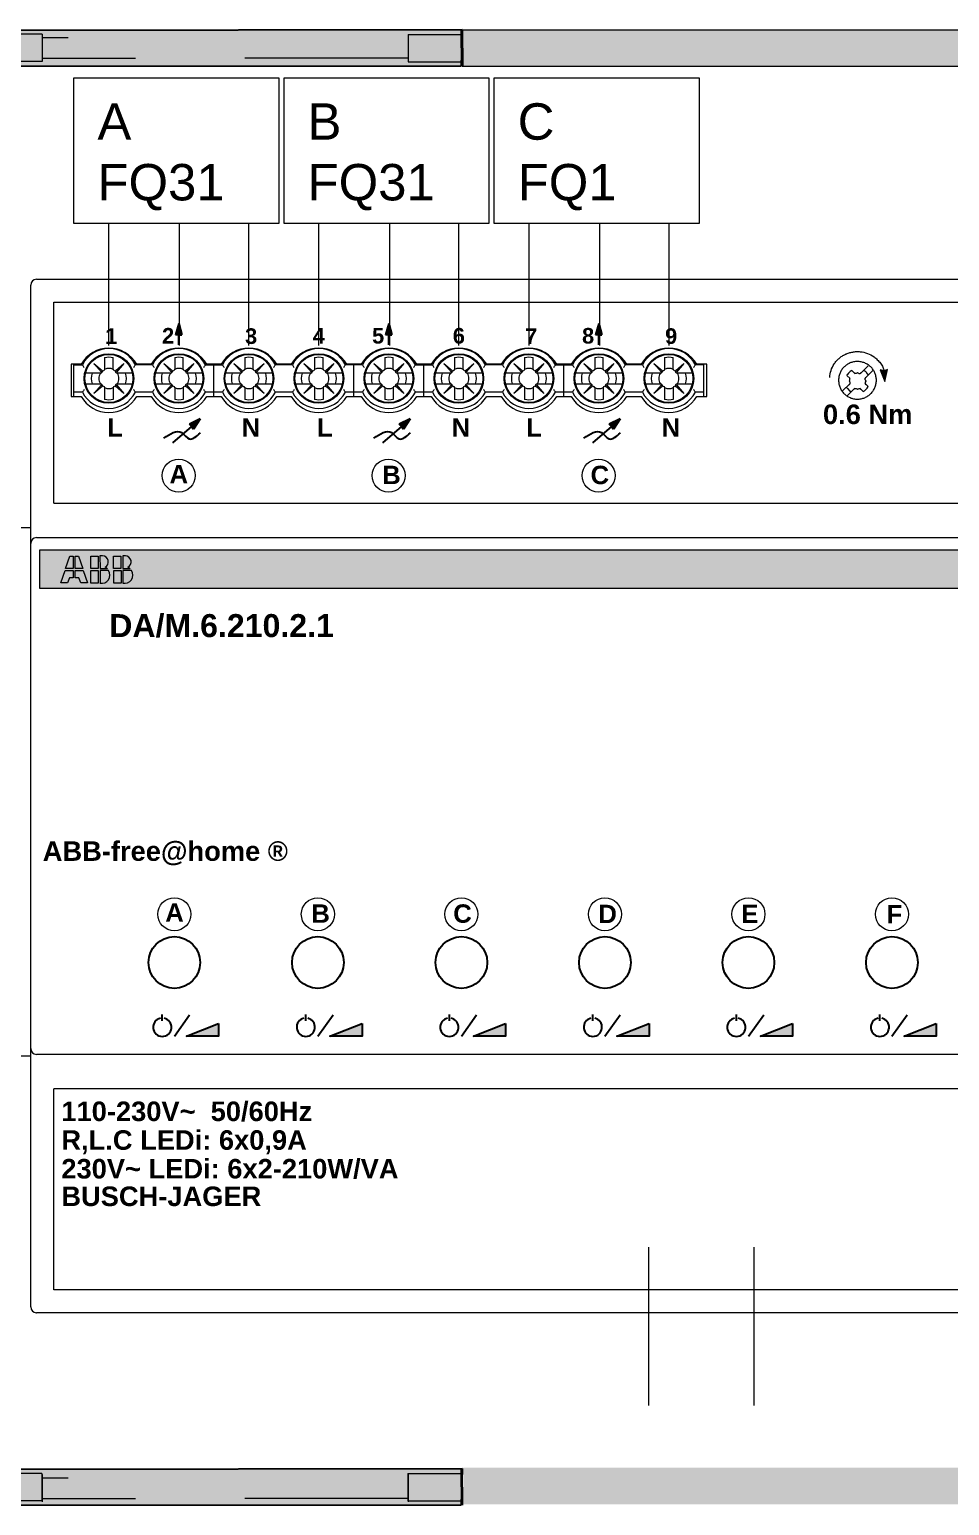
# Model space of a CAD drawing. Header units: millimetres. Extents: x -242231 to 419123, y -2399 to 525285.
# Drawn here: x -34561 to -33542, y 45874 to 47508 of the extents above; entities that cross this region are included whole.
import ezdxf

# ---------------------------------------------------------------- set-up
doc = ezdxf.new("R2010")
doc.units = ezdxf.units.MM
for name, color, linetype, lineweight in [('R-635 Töfluteikning', 7, 'Continuous', 15), ('R-635 Töfluteikning dinskinna', 32, 'Continuous', 15), ('R-lagnir', 7, 'Continuous', 25)]:
    doc.layers.add(name, color=color, linetype=linetype, lineweight=lineweight)
doc.styles.get("Standard").update_dxf_attribs({"font": 'arial.ttf'})

# ---------------------------------------------------------------- blocks, each defined once
blk = doc.blocks.new('ABB f@h DA_M.6.210.2.1 Töfludimmer')
h = blk.add_hatch(color=256)
h.dxf.hatch_style = 1
h.paths.add_polyline_path([(12.89, 58.16), (12.61, 57.15), (12.89, 57.15), (13.16, 57.15)])
h = blk.add_hatch(color=256)
h.dxf.hatch_style = 1
h.paths.add_polyline_path([(31.17, 58.16), (30.9, 57.15), (31.17, 57.15), (31.45, 57.15)])
h = blk.add_hatch(color=256)
h.dxf.hatch_style = 1
h.paths.add_polyline_path([(49.46, 58.16), (49.19, 57.15), (49.46, 57.15), (49.73, 57.15)])
at = {"lineweight": 0}
h = blk.add_hatch(color=256, dxfattribs=at)
h.dxf.hatch_style = 1
h.paths.add_polyline_path([(74.37, 53.09), (74.6, 54.15), (74.31, 54.02), (73.98, 54.11)])
h = blk.add_hatch(color=256)
h.dxf.hatch_style = 1
h.paths.add_polyline_path([(14.75, 49.85), (13.81, 49.38), (13.99, 49.17), (14.16, 48.96)])
h = blk.add_hatch(color=256)
h.dxf.hatch_style = 1
h.paths.add_polyline_path([(33.03, 49.85), (32.09, 49.38), (32.28, 49.17), (32.45, 48.96)])
h = blk.add_hatch(color=256)
h.dxf.hatch_style = 1
h.paths.add_polyline_path([(51.32, 49.85), (50.38, 49.38), (50.56, 49.17), (50.74, 48.96)])
h = blk.add_hatch(color=1)
h.dxf.hatch_style = 1
h.paths.add_polyline_path([(143.25, 35.1), (143.25, 38.4), (0.75, 38.4), (0.75, 35.1)])
h = blk.add_hatch(color=256)
h.dxf.hatch_style = 1
h.paths.add_polyline_path([(3.02, 36.8), (3.69, 36.8), (3.69, 37.9), (3.4, 37.9)])
h.paths.add_polyline_path([(3.85, 36.8), (4.52, 36.8), (4.14, 37.9), (3.85, 37.9)])
h.paths.add_polyline_path([(3.85, 36.64), (3.85, 36.01), (4.18, 36.01), (4.35, 35.55), (4.94, 35.55), (4.56, 36.64)])
h.paths.add_polyline_path([(3.69, 36.64), (2.98, 36.64), (2.61, 35.55), (3.19, 35.55), (3.36, 36.01), (3.69, 36.01)])
h = blk.add_hatch(color=256)
h.dxf.hatch_style = 1
h.paths.add_polyline_path([(5.87, 36.8), (5.87, 37.9), (5.23, 37.9), (5.23, 36.8)])
h.paths.add_polyline_path([(6.03, 36.8), (6.67, 36.8, 0.073983), (6.47, 36.94, 0.788319), (6.24, 37.91), (6.02, 37.91)])
h.paths.add_polyline_path([(6.03, 35.54, 0.670092), (6.77, 36.64), (6.03, 36.64)])
h.paths.add_polyline_path([(5.87, 36.64), (5.23, 36.64), (5.23, 35.54), (5.87, 35.54)])
h = blk.add_hatch(color=256)
h.dxf.hatch_style = 1
h.paths.add_polyline_path([(7.21, 36.8), (7.85, 36.8), (7.85, 37.9), (7.21, 37.9)])
h.paths.add_polyline_path([(8.01, 36.8), (8.66, 36.8, 0.073983), (8.46, 36.94, 0.788319), (8.23, 37.91), (8.01, 37.91)])
h.paths.add_polyline_path([(8.01, 35.54, 0.670092), (8.76, 36.64), (8.01, 36.64)])
h.paths.add_polyline_path([(7.86, 36.64), (7.22, 36.64), (7.22, 35.54), (7.86, 35.54)])
at = {"linetype": 'Continuous'}
h = blk.add_hatch(color=7, dxfattribs=at)
h.dxf.hatch_style = 1
h.paths.add_polyline_path([(16.35, -3.93), (16.35, -2.81), (13.55, -3.93)])
h = blk.add_hatch(color=7, dxfattribs=at)
h.dxf.hatch_style = 1
h.paths.add_polyline_path([(28.85, -3.93), (28.85, -2.81), (26.05, -3.93)])
h = blk.add_hatch(color=7, dxfattribs=at)
h.dxf.hatch_style = 1
h.paths.add_polyline_path([(41.35, -3.93), (41.35, -2.81), (38.55, -3.93)])
h = blk.add_hatch(color=7, dxfattribs=at)
h.dxf.hatch_style = 1
h.paths.add_polyline_path([(53.85, -3.93), (53.85, -2.81), (51.05, -3.93)])
h = blk.add_hatch(color=7, dxfattribs=at)
h.dxf.hatch_style = 1
h.paths.add_polyline_path([(66.35, -3.93), (66.35, -2.81), (63.55, -3.93)])
h = blk.add_hatch(color=7, dxfattribs=at)
h.dxf.hatch_style = 1
h.paths.add_polyline_path([(78.85, -3.93), (78.85, -2.81), (76.05, -3.93)])
at = {"color": 7, "linetype": 'Continuous', "lineweight": 0}
for p, q in [((0.5, 62), (143.5, 62)), ((0, -27.5), (0, 61.5)), ((2, 60), (142, 60)), ((2, 42.5), (2, 60)), ((3.5, 54.6), (3.5, 51.8)), ((4.38, 54.6), (3.5, 54.6)), ((3.76, 51.8), (3.76, 54.6)), ((3.76, 54.56), (4.5, 54.56)), ((6.15, 53.91), (5.49, 54.67)), ((5.49, 54.67), (6.21, 54.05)), ((6.43, 55.18), (6.43, 54.18)), ((7.17, 54.18), (7.17, 55.18)), ((7.4, 54.05), (8.11, 54.67)), ((8.11, 54.67), (7.45, 53.91)), ((10.59, 54.56), (9.11, 54.56)), ((10.48, 54.6), (9.23, 54.6)), ((12.25, 53.91), (11.59, 54.67)), ((11.59, 54.67), (12.3, 54.05)), ((12.53, 55.18), (12.53, 54.18)), ((13.27, 54.18), (13.27, 55.18)), ((13.5, 54.05), (14.21, 54.67)), ((14.21, 54.67), (13.55, 53.91)), ((15.21, 54.56), (16.69, 54.56)), ((16.57, 54.6), (15.32, 54.6)), ((15.95, 51.8), (15.95, 54.6)), ((18.35, 53.91), (17.69, 54.67)), ((17.69, 54.67), (18.4, 54.05)), ((18.63, 55.18), (18.63, 54.18)), ((19.37, 54.18), (19.37, 55.18)), ((19.59, 54.05), (20.31, 54.67)), ((20.31, 54.67), (19.65, 53.91)), ((22.79, 54.56), (21.3, 54.56)), ((22.67, 54.6), (21.42, 54.6)), ((24.44, 53.91), (23.78, 54.67)), ((23.78, 54.67), (24.5, 54.05)), ((24.72, 55.18), (24.72, 54.18)), ((25.46, 54.18), (25.46, 55.18)), ((25.69, 54.05), (26.4, 54.67)), ((26.4, 54.67), (25.74, 53.91)), ((28.88, 54.56), (27.4, 54.56)), ((28.76, 54.6), (27.52, 54.6)), ((28.14, 51.8), (28.14, 54.6)), ((30.54, 53.91), (29.88, 54.67)), ((29.88, 54.67), (30.59, 54.05)), ((30.82, 55.18), (30.82, 54.18)), ((31.56, 54.18), (31.56, 55.18)), ((31.79, 54.05), (32.5, 54.67)), ((32.5, 54.67), (31.84, 53.91)), ((33.49, 54.56), (34.98, 54.56)), ((34.86, 54.6), (33.61, 54.6)), ((34.24, 51.8), (34.24, 54.6)), ((36.63, 53.91), (35.97, 54.67)), ((35.97, 54.67), (36.69, 54.05)), ((36.91, 55.18), (36.91, 54.18)), ((37.65, 54.18), (37.65, 55.18)), ((37.88, 54.05), (38.59, 54.67)), ((38.59, 54.67), (37.93, 53.91)), ((41.07, 54.56), (39.59, 54.56)), ((40.96, 54.6), (39.71, 54.6)), ((42.73, 53.91), (42.07, 54.67)), ((42.07, 54.67), (42.78, 54.05)), ((43.01, 55.18), (43.01, 54.18)), ((43.75, 54.18), (43.75, 55.18)), ((43.98, 54.05), (44.69, 54.67)), ((44.69, 54.67), (44.03, 53.91)), ((45.69, 54.56), (47.17, 54.56)), ((47.05, 54.6), (45.8, 54.6)), ((46.43, 51.8), (46.43, 54.6)), ((48.83, 53.91), (48.17, 54.67)), ((48.17, 54.67), (48.88, 54.05)), ((49.11, 55.18), (49.11, 54.18)), ((49.85, 54.18), (49.85, 55.18)), ((50.07, 54.05), (50.79, 54.67)), ((50.79, 54.67), (50.13, 53.91)), ((53.27, 54.56), (51.78, 54.56)), ((53.15, 54.6), (51.9, 54.6)), ((54.92, 53.91), (54.26, 54.67)), ((54.26, 54.67), (54.98, 54.05)), ((55.2, 55.18), (55.2, 54.18)), ((55.94, 54.18), (55.94, 55.18)), ((56.17, 54.05), (56.88, 54.67)), ((56.88, 54.67), (56.22, 53.91)), ((58.62, 54.56), (57.88, 54.56)), ((58.88, 54.6), (58, 54.6)), ((58.62, 51.8), (58.62, 54.6)), ((58.88, 51.8), (58.88, 54.6)), ((71.51, 54.06), (71.36, 53.97)), ((71.8, 53.78), (71.51, 54.06)), ((72.92, 54.47), (72.23, 53.78)), ((72.59, 54.04), (72.52, 54.06)), ((72.64, 53.99), (72.59, 54.04)), ((73.33, 54.06), (72.64, 53.37)), ((72.71, 53.94), (72.64, 53.99)), ((73.98, 54.11), (74.37, 53.09)), ((74.31, 54.02), (73.98, 54.11)), ((74.6, 54.15), (74.31, 54.02)), ((74.37, 53.09), (74.6, 54.15)), ((6.09, 53.83), (4.77, 53.83)), ((4.77, 52.89), (6.09, 52.89)), ((5.49, 52.05), (6.15, 52.81)), ((6.23, 53.98), (6.15, 53.91)), ((6.15, 52.81), (6.23, 52.74)), ((7.37, 52.73), (7.45, 52.81)), ((7.45, 53.91), (7.38, 53.98)), ((7.45, 52.81), (8.11, 52.05)), ((8.84, 53.83), (7.52, 53.83)), ((7.52, 52.89), (8.84, 52.89)), ((12.18, 53.83), (10.87, 53.83)), ((10.87, 52.89), (12.18, 52.89)), ((11.59, 52.05), (12.25, 52.81)), ((12.33, 53.98), (12.25, 53.91)), ((12.25, 52.81), (12.33, 52.74)), ((13.55, 53.91), (13.47, 53.98)), ((13.47, 52.73), (13.55, 52.81)), ((13.55, 52.81), (14.21, 52.05)), ((13.61, 52.89), (14.93, 52.89)), ((14.93, 53.83), (13.62, 53.83)), ((18.28, 53.83), (16.96, 53.83)), ((16.96, 52.89), (18.28, 52.89)), ((17.69, 52.05), (18.35, 52.81)), ((18.42, 53.98), (18.35, 53.91)), ((18.35, 52.81), (18.42, 52.74)), ((19.56, 52.73), (19.65, 52.81)), ((19.65, 53.91), (19.57, 53.98)), ((19.65, 52.81), (20.31, 52.05)), ((21.03, 53.83), (19.71, 53.83)), ((19.71, 52.89), (21.03, 52.89)), ((24.38, 53.83), (23.06, 53.83)), ((23.06, 52.89), (24.38, 52.89)), ((23.78, 52.05), (24.44, 52.81)), ((24.52, 53.98), (24.44, 53.91)), ((24.44, 52.81), (24.52, 52.74)), ((25.66, 52.73), (25.74, 52.81)), ((25.74, 53.91), (25.67, 53.98)), ((25.74, 52.81), (26.4, 52.05)), ((25.8, 52.89), (27.13, 52.89)), ((27.13, 53.83), (25.81, 53.83)), ((30.47, 53.83), (29.15, 53.83)), ((29.15, 52.89), (30.47, 52.89)), ((29.88, 52.05), (30.54, 52.81)), ((30.62, 53.98), (30.54, 53.91)), ((30.54, 52.81), (30.62, 52.74)), ((31.84, 53.91), (31.76, 53.98)), ((31.76, 52.73), (31.84, 52.81)), ((31.84, 52.81), (32.5, 52.05)), ((33.22, 53.83), (31.9, 53.83)), ((31.9, 52.89), (33.22, 52.89)), ((36.57, 53.83), (35.25, 53.83)), ((35.25, 52.89), (36.57, 52.89)), ((35.97, 52.05), (36.63, 52.81)), ((36.71, 53.98), (36.63, 53.91)), ((36.63, 52.81), (36.71, 52.74)), ((37.85, 52.73), (37.93, 52.81)), ((37.93, 53.91), (37.86, 53.98)), ((37.93, 52.81), (38.59, 52.05)), ((39.32, 53.83), (38, 53.83)), ((38, 52.89), (39.32, 52.89)), ((42.66, 53.83), (41.35, 53.83)), ((41.35, 52.89), (42.66, 52.89)), ((42.07, 52.05), (42.73, 52.81)), ((42.81, 53.98), (42.73, 53.91)), ((42.73, 52.81), (42.81, 52.74)), ((44.03, 53.91), (43.95, 53.98)), ((43.95, 52.73), (44.03, 52.81)), ((44.03, 52.81), (44.69, 52.05)), ((44.09, 52.89), (45.41, 52.89)), ((45.41, 53.83), (44.1, 53.83)), ((48.76, 53.83), (47.44, 53.83)), ((47.44, 52.89), (48.76, 52.89)), ((48.17, 52.05), (48.83, 52.81)), ((48.9, 53.98), (48.83, 53.91)), ((48.83, 52.81), (48.9, 52.74)), ((50.04, 52.73), (50.13, 52.81)), ((50.13, 53.91), (50.05, 53.98)), ((50.13, 52.81), (50.79, 52.05)), ((51.51, 53.83), (50.19, 53.83)), ((50.19, 52.89), (51.51, 52.89)), ((54.86, 53.83), (53.54, 53.83)), ((53.54, 52.89), (54.86, 52.89)), ((54.26, 52.05), (54.92, 52.81)), ((55, 53.98), (54.92, 53.91)), ((54.92, 52.81), (55, 52.74)), ((56.14, 52.73), (56.22, 52.81)), ((56.22, 53.91), (56.15, 53.98)), ((56.22, 52.81), (56.88, 52.05)), ((56.28, 52.89), (57.61, 52.89)), ((57.61, 53.83), (56.29, 53.83)), ((71.36, 52.92), (70.67, 52.25)), ((71.1, 53.71), (71.08, 53.63)), ((71.36, 53.35), (71.08, 53.63)), ((71.15, 53.75), (71.1, 53.71)), ((71.2, 53.83), (71.15, 53.75)), ((71.27, 53.87), (71.2, 53.83)), ((71.36, 53.97), (71.27, 53.87)), ((71.27, 53.13), (71.29, 53.16)), ((71.27, 53.13), (71.29, 53.11)), ((71.29, 52.84), (71.27, 52.82)), ((71.32, 53.37), (71.29, 53.42)), ((71.29, 53.16), (71.32, 53.2)), ((71.29, 53.11), (71.32, 53.06)), ((71.32, 52.89), (71.29, 52.84)), ((71.32, 53.32), (71.32, 53.37)), ((71.34, 53.27), (71.32, 53.32)), ((71.32, 53.23), (71.34, 53.27)), ((71.32, 53.2), (71.32, 53.23)), ((71.32, 53.06), (71.32, 52.89)), ((71.77, 53.83), (71.72, 53.85)), ((71.8, 53.8), (71.77, 53.83)), ((71.89, 53.8), (71.8, 53.8)), ((71.99, 53.85), (71.89, 53.8)), ((72.01, 53.87), (71.99, 53.85)), ((72.01, 53.87), (72.04, 53.85)), ((72.04, 53.85), (72.08, 53.83)), ((72.08, 53.83), (72.11, 53.8)), ((72.11, 53.8), (72.2, 53.8)), ((72.2, 53.8), (72.25, 53.83)), ((72.25, 53.83), (72.28, 53.85)), ((72.28, 53.85), (72.32, 53.87)), ((72.92, 52.65), (72.64, 52.94)), ((72.66, 53.35), (72.68, 53.39)), ((72.66, 53.25), (72.66, 53.35)), ((72.68, 53.23), (72.66, 53.25)), ((72.71, 53.13), (72.66, 53.04)), ((72.66, 53.04), (72.66, 52.94)), ((72.66, 52.94), (72.68, 52.92)), ((72.68, 53.39), (72.71, 53.42)), ((72.71, 53.18), (72.68, 53.23)), ((72.68, 52.92), (72.68, 52.87)), ((72.68, 52.87), (72.73, 52.84)), ((72.8, 53.85), (72.71, 53.94)), ((72.71, 53.42), (72.73, 53.47)), ((72.73, 53.16), (72.71, 53.18)), ((72.73, 53.16), (72.71, 53.13)), ((72.85, 53.78), (72.8, 53.85)), ((72.9, 53.73), (72.85, 53.78)), ((72.92, 53.66), (72.9, 53.73)), ((3.5, 51.8), (4.38, 51.8)), ((4.5, 52.16), (3.76, 52.16)), ((6.21, 52.67), (5.49, 52.05)), ((6.43, 52.54), (6.43, 51.54)), ((7.17, 52.54), (7.17, 51.54)), ((8.11, 52.05), (7.39, 52.68)), ((10.59, 52.16), (9.11, 52.16)), ((9.23, 51.8), (10.48, 51.8)), ((12.3, 52.67), (11.59, 52.05)), ((12.53, 52.54), (12.53, 51.54)), ((13.27, 52.54), (13.27, 51.54)), ((14.21, 52.05), (13.49, 52.68)), ((16.69, 52.16), (15.21, 52.16)), ((15.32, 51.8), (16.57, 51.8)), ((18.4, 52.67), (17.69, 52.05)), ((18.63, 52.54), (18.63, 51.54)), ((19.37, 52.54), (19.37, 51.54)), ((20.31, 52.05), (19.58, 52.68)), ((22.79, 52.16), (21.3, 52.16)), ((21.42, 51.8), (22.67, 51.8)), ((24.5, 52.67), (23.78, 52.05)), ((24.72, 52.54), (24.72, 51.54)), ((25.46, 52.54), (25.46, 51.54)), ((26.4, 52.05), (25.68, 52.68)), ((28.88, 52.16), (27.4, 52.16)), ((27.52, 51.8), (28.76, 51.8)), ((30.59, 52.67), (29.88, 52.05)), ((30.82, 52.54), (30.82, 51.54)), ((31.56, 52.54), (31.56, 51.54)), ((32.5, 52.05), (31.77, 52.68)), ((34.98, 52.16), (33.49, 52.16)), ((33.61, 51.8), (34.86, 51.8)), ((36.69, 52.67), (35.97, 52.05)), ((36.91, 52.54), (36.91, 51.54)), ((37.65, 52.54), (37.65, 51.54)), ((38.59, 52.05), (37.87, 52.68)), ((41.07, 52.16), (39.59, 52.16)), ((39.71, 51.8), (40.96, 51.8)), ((42.78, 52.67), (42.07, 52.05)), ((43.01, 52.54), (43.01, 51.54)), ((43.75, 52.54), (43.75, 51.54)), ((44.69, 52.05), (43.97, 52.68)), ((47.17, 52.16), (45.69, 52.16)), ((45.8, 51.8), (47.05, 51.8)), ((48.88, 52.67), (48.17, 52.05)), ((49.11, 52.54), (49.11, 51.54)), ((49.85, 52.54), (49.85, 51.54)), ((50.79, 52.05), (50.06, 52.68)), ((53.27, 52.16), (51.78, 52.16)), ((51.9, 51.8), (53.15, 51.8)), ((54.98, 52.67), (54.26, 52.05)), ((55.2, 52.54), (55.2, 51.54)), ((55.94, 52.54), (55.94, 51.54)), ((56.88, 52.05), (56.16, 52.68)), ((58.62, 52.16), (57.88, 52.16)), ((58, 51.8), (58.88, 51.8)), ((71.05, 52.61), (71.08, 52.56)), ((71.08, 52.56), (71.12, 52.49)), ((71.77, 52.51), (71.1, 51.84)), ((71.12, 52.49), (71.34, 52.27)), ((71.34, 52.27), (71.41, 52.25)), ((71.41, 52.25), (71.46, 52.2)), ((71.75, 52.46), (71.7, 52.44)), ((71.92, 52.46), (71.75, 52.46)), ((71.96, 52.44), (71.92, 52.46)), ((71.99, 52.41), (71.96, 52.44)), ((71.99, 52.41), (72.01, 52.44)), ((72.01, 52.44), (72.06, 52.46)), ((72.06, 52.46), (72.08, 52.46)), ((72.08, 52.46), (72.13, 52.49)), ((72.13, 52.49), (72.18, 52.49)), ((72.18, 52.49), (72.23, 52.46)), ((72.49, 52.22), (72.2, 52.51)), ((72.23, 52.46), (72.25, 52.44)), ((72.25, 52.44), (72.3, 52.41)), ((72.49, 52.22), (72.56, 52.27)), ((72.56, 52.27), (72.61, 52.29)), ((72.61, 52.29), (72.68, 52.34)), ((72.68, 52.34), (72.73, 52.41)), ((72.73, 52.41), (72.83, 52.51)), ((72.83, 52.51), (72.92, 52.65)), ((2, 42.5), (142, 42.5)), ((0.5, 39.5), (143.5, 39.5)), ((143.25, 38.4), (0.75, 38.4)), ((0.75, 38.4), (0.75, 35.1)), ((0.75, 35.1), (143.25, 35.1)), ((121, -5.5), (0.5, -5.5)), ((123, -8.5), (2, -8.5)), ((2, -26), (2, -8.5)), ((123, -26), (2, -26)), ((143.5, -28), (0.5, -28))]:
    blk.add_line(p, q, dxfattribs=at)
at = {"color": 7, "linetype": 'Continuous'}
for p, q in [((12.89, 58.16), (12.61, 57.15)), ((12.89, 58.16), (13.16, 57.15)), ((31.17, 58.16), (30.9, 57.15)), ((31.17, 58.16), (31.45, 57.15)), ((49.46, 58.16), (49.19, 57.15)), ((49.46, 58.16), (49.73, 57.15)), ((12.89, 57.15), (12.61, 57.15)), ((12.89, 57.15), (13.16, 57.15)), ((31.17, 57.15), (30.9, 57.15)), ((31.17, 57.15), (31.45, 57.15)), ((49.46, 57.15), (49.19, 57.15)), ((49.46, 57.15), (49.73, 57.15)), ((13.99, 49.17), (12.35, 47.75)), ((14.75, 49.85), (13.81, 49.38)), ((13.99, 49.17), (13.81, 49.38)), ((13.99, 49.17), (14.16, 48.96)), ((14.75, 49.85), (14.16, 48.96)), ((32.28, 49.17), (30.64, 47.75)), ((33.03, 49.85), (32.09, 49.38)), ((32.28, 49.17), (32.09, 49.38)), ((32.28, 49.17), (32.45, 48.96)), ((33.03, 49.85), (32.45, 48.96)), ((50.56, 49.17), (48.93, 47.75)), ((51.32, 49.85), (50.38, 49.38)), ((50.56, 49.17), (50.38, 49.38)), ((50.56, 49.17), (50.74, 48.96)), ((51.32, 49.85), (50.74, 48.96))]:
    blk.add_line(p, q, dxfattribs=at)
for p, q in [((12.89, 56.3), (12.89, 57.15)), ((31.17, 56.3), (31.17, 57.15)), ((49.46, 56.3), (49.46, 57.15)), ((11.45, -2.58), (11.45, -2.02)), ((12.5, -3.93), (13.83, -2.07)), ((23.95, -2.58), (23.95, -2.02)), ((25, -3.93), (26.33, -2.07)), ((36.45, -2.58), (36.45, -2.02)), ((37.5, -3.93), (38.83, -2.07)), ((48.95, -2.58), (48.95, -2.02)), ((50, -3.93), (51.33, -2.07)), ((61.45, -2.58), (61.45, -2.02)), ((62.5, -3.93), (63.83, -2.07)), ((73.95, -2.58), (73.95, -2.02)), ((75, -3.93), (76.33, -2.07))]:
    blk.add_line(p, q)
at = {"lineweight": 0}
for points in [[(3.69, 37.9), (3.69, 36.8), (3.02, 36.8), (3.4, 37.9), (3.69, 37.9)], [(3.85, 37.9), (4.14, 37.9), (4.52, 36.8), (3.85, 36.8), (3.85, 37.9)], [(6.25, 37.91), (6.02, 37.91), (6.03, 36.8), (6.67, 36.8)], [(8.23, 37.91), (8.01, 37.91), (8.01, 36.8), (8.66, 36.8)], [(2.98, 36.64), (3.69, 36.64), (3.69, 36.01), (3.36, 36.01), (3.19, 35.55), (2.61, 35.55), (2.98, 36.64)], [(3.85, 36.64), (4.56, 36.64), (4.94, 35.55), (4.35, 35.55), (4.18, 36.01), (3.85, 36.01), (3.85, 36.64)], [(6.78, 36.64), (6.03, 36.64), (6.03, 35.54)], [(8.76, 36.64), (8.01, 36.64), (8.01, 35.54)]]:
    blk.add_lwpolyline(points, dxfattribs=at)
for points in [[(5.23, 37.9), (5.87, 37.9), (5.87, 36.8), (5.23, 36.8)], [(7.21, 37.9), (7.85, 37.9), (7.85, 36.8), (7.21, 36.8)], [(5.23, 36.64), (5.87, 36.64), (5.87, 35.54), (5.23, 35.54)], [(7.22, 36.64), (7.86, 36.64), (7.86, 35.54), (7.22, 35.54)]]:
    blk.add_lwpolyline(points, close=True, dxfattribs=at)
at = {"color": 7, "linetype": 'Continuous'}
for points in [[(16.35, -2.81), (16.35, -3.93), (13.55, -3.93), (16.35, -2.81)], [(28.85, -2.81), (28.85, -3.93), (26.05, -3.93), (28.85, -2.81)], [(41.35, -2.81), (41.35, -3.93), (38.55, -3.93), (41.35, -2.81)], [(53.85, -2.81), (53.85, -3.93), (51.05, -3.93), (53.85, -2.81)], [(66.35, -2.81), (66.35, -3.93), (63.55, -3.93), (66.35, -2.81)], [(78.85, -2.81), (78.85, -3.93), (76.05, -3.93), (78.85, -2.81)]]:
    blk.add_lwpolyline(points, dxfattribs=at)
at = {"lineweight": 0}
for centre, radius in [((6.8, 53.36), 2.16), ((6.8, 53.36), 2.09), ((12.9, 53.36), 2.16), ((12.9, 53.36), 2.09), ((19, 53.36), 2.16), ((19, 53.36), 2.09), ((25.09, 53.36), 2.16), ((25.09, 53.36), 2.09), ((31.19, 53.36), 2.16), ((31.19, 53.36), 2.09), ((37.28, 53.36), 2.16), ((37.28, 53.36), 2.09), ((43.38, 53.36), 2.16), ((43.38, 53.36), 2.09), ((49.48, 53.36), 2.16), ((49.48, 53.36), 2.09), ((55.57, 53.36), 2.16), ((55.57, 53.36), 2.09), ((12.88, 44.9), 1.44), ((31.16, 44.9), 1.44), ((49.45, 44.9), 1.44), ((12.5, 6.7), 1.44), ((25, 6.7), 1.44), ((37.5, 6.7), 1.44), ((50, 6.7), 1.44), ((62.5, 6.7), 1.44), ((75, 6.7), 1.44)]:
    blk.add_circle(centre, radius, dxfattribs=at)
for centre in [(12.5, 2.5), (25, 2.5), (37.5, 2.5), (50, 2.5), (62.5, 2.5), (75, 2.5)]:
    blk.add_circle(centre, 2.25)
at = {"color": 7, "linetype": 'Continuous', "lineweight": 0}
for centre, radius, start, end in [((0.5, 61.5), 0.5, 90, 180), ((0.5, 61.5), 0.5, 173.3255, 180), ((6.8, 53.2), 2.8, 30, 150), ((6.8, 53.36), 2.6, 27.4864, 152.5136), ((12.9, 53.2), 2.8, 30, 150), ((12.9, 53.36), 2.6, 27.4864, 152.5136), ((19, 53.2), 2.8, 30, 150), ((19, 53.36), 2.6, 27.4864, 152.5136), ((25.09, 53.2), 2.8, 30, 150), ((25.09, 53.36), 2.6, 27.4864, 152.5136), ((31.19, 53.2), 2.8, 30, 150), ((31.19, 53.36), 2.6, 27.4864, 152.5136), ((37.28, 53.2), 2.8, 30, 150), ((37.28, 53.36), 2.6, 27.4864, 152.5136), ((43.38, 53.2), 2.8, 30, 150), ((43.38, 53.36), 2.6, 27.4864, 152.5136), ((49.48, 53.2), 2.8, 30, 150), ((49.48, 53.36), 2.6, 27.4864, 152.5136), ((55.57, 53.2), 2.8, 30, 150), ((55.57, 53.36), 2.6, 27.4864, 152.5136), ((12.62, 59.49), 9.51, 211.2527, 212.9606), ((6.09, 53.97), 0.144, 270, 45.573), ((6.29, 54.18), 0.144, 225.573, 0), ((6.8, 53.36), 1.85, 78.463, 101.537), ((6.8, 53.36), 0.878, 65.0308, 114.9692), ((7.32, 54.18), 0.144, 180, 314.5613), ((7.52, 53.97), 0.144, 134.5613, 270), ((0.98, 59.49), 9.51, 327.04, 328.7467), ((18.72, 59.49), 9.51, 211.2527, 212.9606), ((12.18, 53.97), 0.144, 270, 45.573), ((12.39, 54.18), 0.144, 225.573, 0), ((12.9, 53.36), 1.85, 78.463, 101.537), ((12.9, 53.36), 0.878, 65.0308, 114.9692), ((13.41, 54.18), 0.144, 180, 314.5613), ((13.62, 53.97), 0.144, 134.5613, 270), ((7.08, 59.49), 9.51, 327.04, 328.7467), ((24.82, 59.49), 9.51, 211.2527, 212.9606), ((18.28, 53.97), 0.144, 270, 45.573), ((18.48, 54.18), 0.144, 225.573, 0), ((19, 53.36), 1.85, 78.463, 101.537), ((19, 53.36), 0.878, 65.0308, 114.9692), ((19.51, 54.18), 0.144, 180, 314.5613), ((19.71, 53.97), 0.144, 134.5613, 270), ((13.17, 59.49), 9.51, 327.04, 328.7467), ((30.91, 59.49), 9.51, 211.2527, 212.9606), ((24.38, 53.97), 0.144, 270, 45.573), ((24.58, 54.18), 0.144, 225.573, 0), ((25.09, 53.36), 1.85, 78.463, 101.537), ((25.09, 53.36), 0.878, 65.0308, 114.9692), ((25.61, 54.18), 0.144, 180, 314.5613), ((25.81, 53.97), 0.144, 134.5613, 270), ((19.27, 59.49), 9.51, 327.04, 328.7467), ((37.01, 59.49), 9.51, 211.2527, 212.9606), ((30.47, 53.97), 0.144, 270, 45.573), ((30.67, 54.18), 0.144, 225.573, 0), ((31.19, 53.36), 1.85, 78.463, 101.537), ((31.19, 53.36), 0.878, 65.0308, 114.9692), ((31.7, 54.18), 0.144, 180, 314.5613), ((31.9, 53.97), 0.144, 134.5613, 270), ((25.36, 59.49), 9.51, 327.04, 328.7467), ((43.1, 59.49), 9.51, 211.2527, 212.9606), ((36.57, 53.97), 0.144, 270, 45.573), ((36.77, 54.18), 0.144, 225.573, 0), ((37.28, 53.36), 1.85, 78.463, 101.537), ((37.28, 53.36), 0.878, 65.0308, 114.9692), ((37.8, 54.18), 0.144, 180, 314.5613), ((38, 53.97), 0.144, 134.5613, 270), ((31.46, 59.49), 9.51, 327.04, 328.7467), ((49.2, 59.49), 9.51, 211.2527, 212.9606), ((42.66, 53.97), 0.144, 270, 45.573), ((42.87, 54.18), 0.144, 225.573, 0), ((43.38, 53.36), 1.85, 78.463, 101.537), ((43.38, 53.36), 0.878, 65.0308, 114.9692), ((43.89, 54.18), 0.144, 180, 314.5613), ((44.1, 53.97), 0.144, 134.5613, 270), ((37.56, 59.49), 9.51, 327.04, 328.7467), ((55.3, 59.49), 9.51, 211.2527, 212.9606), ((48.76, 53.97), 0.144, 270, 45.573), ((48.96, 54.18), 0.144, 225.573, 0), ((49.48, 53.36), 1.85, 78.463, 101.537), ((49.48, 53.36), 0.878, 65.0308, 114.9692), ((49.99, 54.18), 0.144, 180, 314.5613), ((50.19, 53.97), 0.144, 134.5613, 270), ((43.65, 59.49), 9.51, 327.04, 328.7467), ((61.39, 59.49), 9.51, 211.2527, 212.9606), ((54.86, 53.97), 0.144, 270, 45.573), ((55.06, 54.18), 0.144, 225.573, 0), ((55.57, 53.36), 1.85, 78.463, 101.537), ((55.57, 53.36), 0.878, 65.0308, 114.9692), ((56.09, 54.18), 0.144, 180, 314.5613), ((56.29, 53.97), 0.144, 134.5613, 270), ((49.75, 59.49), 9.51, 327.04, 328.7467), ((6.8, 53.36), 1.53, 162.1391, 197.8609), ((6.8, 53.36), 0.878, 147.8061, 212.1939), ((6.09, 52.75), 0.144, 314.427, 90), ((7.52, 52.75), 0.144, 90, 226.9179), ((6.8, 53.36), 0.878, 0, 32.1939), ((6.8, 53.36), 0.878, 327.8061, 0), ((6.8, 53.36), 1.53, 342.1391, 17.8609), ((12.9, 53.36), 1.53, 162.1391, 197.8609), ((12.9, 53.36), 0.878, 147.8061, 212.1939), ((12.18, 52.75), 0.144, 314.427, 90), ((13.61, 52.75), 0.144, 90, 226.9179), ((12.9, 53.36), 0.878, 0, 32.1939), ((12.9, 53.36), 0.878, 327.8061, 0), ((12.9, 53.36), 1.53, 342.1391, 17.8609), ((19, 53.36), 1.53, 162.1391, 197.8609), ((19, 53.36), 0.878, 147.8061, 212.1939), ((18.28, 52.75), 0.144, 314.427, 90), ((19.71, 52.75), 0.144, 90, 226.9179), ((19, 53.36), 0.878, 0, 32.1939), ((19, 53.36), 0.878, 327.8061, 0), ((19, 53.36), 1.53, 342.1391, 17.8609), ((25.09, 53.36), 1.53, 162.1391, 197.8609), ((25.09, 53.36), 0.878, 147.8061, 212.1939), ((24.38, 52.75), 0.144, 314.427, 90), ((25.8, 52.75), 0.144, 90, 226.9179), ((25.09, 53.36), 0.878, 0, 32.1939), ((25.09, 53.36), 0.878, 327.8061, 0), ((25.09, 53.36), 1.53, 342.1391, 17.8609), ((31.19, 53.36), 1.53, 162.1391, 197.8609), ((31.19, 53.36), 0.878, 147.8061, 212.1939), ((30.47, 52.75), 0.144, 314.427, 90), ((31.9, 52.75), 0.144, 90, 226.9179), ((31.19, 53.36), 0.878, 0, 32.1939), ((31.19, 53.36), 0.878, 327.8061, 0), ((31.19, 53.36), 1.53, 342.1391, 17.8609), ((37.28, 53.36), 1.53, 162.1391, 197.8609), ((37.28, 53.36), 0.878, 147.8061, 212.1939), ((36.57, 52.75), 0.144, 314.427, 90), ((38, 52.75), 0.144, 90, 226.9179), ((37.28, 53.36), 0.878, 0, 32.1939), ((37.28, 53.36), 0.878, 327.8061, 0), ((37.28, 53.36), 1.53, 342.1391, 17.8609), ((43.38, 53.36), 1.53, 162.1391, 197.8609), ((43.38, 53.36), 0.878, 147.8061, 212.1939), ((42.66, 52.75), 0.144, 314.427, 90), ((44.09, 52.75), 0.144, 90, 226.9179), ((43.38, 53.36), 0.878, 0, 32.1939), ((43.38, 53.36), 0.878, 327.8061, 0), ((43.38, 53.36), 1.53, 342.1391, 17.8609), ((49.48, 53.36), 1.53, 162.1391, 197.8609), ((49.48, 53.36), 0.878, 147.8061, 212.1939), ((48.76, 52.75), 0.144, 314.427, 90), ((50.19, 52.75), 0.144, 90, 226.9179), ((49.48, 53.36), 0.878, 0, 32.1939), ((49.48, 53.36), 0.878, 327.8061, 0), ((49.48, 53.36), 1.53, 342.1391, 17.8609), ((55.57, 53.36), 1.53, 162.1391, 197.8609), ((55.57, 53.36), 0.878, 147.8061, 212.1939), ((54.86, 52.75), 0.144, 314.427, 90), ((56.28, 52.75), 0.144, 90, 226.9179), ((55.57, 53.36), 0.878, 0, 32.1939), ((55.57, 53.36), 0.878, 327.8061, 0), ((55.57, 53.36), 1.53, 342.1391, 17.8609), ((6.8, 53.2), 2.8, 210, 330), ((12.63, 47.23), 9.51, 147.04, 148.7467), ((6.8, 53.36), 2.6, 207.4864, 332.5136), ((6.29, 52.54), 0.144, 0, 134.427), ((6.8, 53.36), 0.878, 245.0308, 294.9692), ((6.8, 53.36), 1.85, 258.463, 281.537), ((7.32, 52.54), 0.144, 46.9179, 180), ((1.19, 47.36), 9.26, 31.2303, 32.983), ((12.9, 53.2), 2.8, 210, 330), ((18.72, 47.23), 9.51, 147.04, 148.7467), ((12.9, 53.36), 2.6, 207.4864, 332.5136), ((12.39, 52.54), 0.144, 0, 134.427), ((12.9, 53.36), 0.878, 245.0308, 294.9692), ((12.9, 53.36), 1.85, 258.463, 281.537), ((13.41, 52.54), 0.144, 46.9179, 180), ((7.08, 47.23), 9.51, 31.2527, 32.9606), ((19, 53.2), 2.8, 210, 330), ((24.82, 47.23), 9.51, 147.04, 148.7467), ((19, 53.36), 2.6, 207.4864, 332.5136), ((18.48, 52.54), 0.144, 0, 134.427), ((19, 53.36), 0.878, 245.0308, 294.9692), ((19, 53.36), 1.85, 258.463, 281.537), ((19.51, 52.54), 0.144, 46.9179, 180), ((13.38, 47.36), 9.26, 31.2303, 32.983), ((25.09, 53.2), 2.8, 210, 330), ((30.92, 47.23), 9.51, 147.04, 148.7467), ((25.09, 53.36), 2.6, 207.4864, 332.5136), ((24.58, 52.54), 0.144, 0, 134.427), ((25.09, 53.36), 0.878, 245.0308, 294.9692), ((25.09, 53.36), 1.85, 258.463, 281.537), ((25.61, 52.54), 0.144, 46.9179, 180), ((19.27, 47.23), 9.51, 31.2527, 32.9606), ((31.19, 53.2), 2.8, 210, 330), ((37.01, 47.23), 9.51, 147.04, 148.7467), ((31.19, 53.36), 2.6, 207.4864, 332.5136), ((30.67, 52.54), 0.144, 0, 134.427), ((31.19, 53.36), 0.878, 245.0308, 294.9692), ((31.19, 53.36), 1.85, 258.463, 281.537), ((31.7, 52.54), 0.144, 46.9179, 180), ((25.37, 47.23), 9.51, 31.2527, 32.9606), ((37.28, 53.2), 2.8, 210, 330), ((43.11, 47.23), 9.51, 147.04, 148.7467), ((37.28, 53.36), 2.6, 207.4864, 332.5136), ((36.77, 52.54), 0.144, 0, 134.427), ((37.28, 53.36), 0.878, 245.0308, 294.9692), ((37.28, 53.36), 1.85, 258.463, 281.537), ((37.8, 52.54), 0.144, 46.9179, 180), ((31.67, 47.36), 9.26, 31.2303, 32.983), ((43.38, 53.2), 2.8, 210, 330), ((49.2, 47.23), 9.51, 147.04, 148.7467), ((43.38, 53.36), 2.6, 207.4864, 332.5136), ((42.87, 52.54), 0.144, 0, 134.427), ((43.38, 53.36), 0.878, 245.0308, 294.9692), ((43.38, 53.36), 1.85, 258.463, 281.537), ((43.89, 52.54), 0.144, 46.9179, 180), ((37.56, 47.23), 9.51, 31.2527, 32.9606), ((49.48, 53.2), 2.8, 210, 330), ((55.3, 47.23), 9.51, 147.04, 148.7467), ((49.48, 53.36), 2.6, 207.4864, 332.5136), ((48.96, 52.54), 0.144, 0, 134.427), ((49.48, 53.36), 0.878, 245.0308, 294.9692), ((49.48, 53.36), 1.85, 258.463, 281.537), ((49.99, 52.54), 0.144, 46.9179, 180), ((43.86, 47.36), 9.26, 31.2303, 32.983), ((55.57, 53.2), 2.8, 210, 330), ((61.4, 47.23), 9.51, 147.04, 148.7467), ((55.57, 53.36), 2.6, 207.4864, 332.5136), ((55.06, 52.54), 0.144, 0, 134.427), ((55.57, 53.36), 0.878, 245.0308, 294.9692), ((55.57, 53.36), 1.85, 258.463, 281.537), ((56.09, 52.54), 0.144, 46.9179, 180), ((49.75, 47.23), 9.51, 31.2527, 32.9606), ((0.5, 39), 0.5, 90, 180), ((0.5, -5), 0.5, 180, 270), ((0.5, -27.5), 0.5, 180, 186.6745), ((0.5, -27.5), 0.5, 180, 270), ((0.5, -27.5), 0.5, 263.3255, 270)]:
    blk.add_arc(centre, radius, start, end, dxfattribs=at)
at = {"lineweight": 0}
for centre, radius, start, end in [((6.24, 37.39), 0.514, 296.7689, 89.6266), ((8.23, 37.39), 0.514, 296.7689, 89.6266), ((6.17, 36.24), 0.722, 258.0548, 33.7809), ((6.12, 36.2), 0.815, 47.0971, 64.0698), ((8.16, 36.24), 0.722, 258.0548, 33.7809), ((8.1, 36.2), 0.815, 47.0971, 64.0698)]:
    blk.add_arc(centre, radius, start, end, dxfattribs=at)
for centre in [(11.45, -3.14), (23.95, -3.14), (36.45, -3.14), (48.95, -3.14), (61.45, -3.14), (73.95, -3.14)]:
    blk.add_arc(centre, 0.796, 101.7755, 78.2245)
at = {"color": 7, "linetype": 'Continuous', "lineweight": 0}
for points, knots in [([(69.58, 53.44), (69.59, 53.65), (69.66, 54.07), (69.9, 54.56), (70.16, 54.89), (70.39, 55.12), (70.61, 55.28), (70.77, 55.38), (70.87, 55.43), (70.95, 55.47), (71.02, 55.5), (71.13, 55.54), (71.31, 55.61), (71.58, 55.67), (71.9, 55.71), (72.34, 55.7), (72.87, 55.57), (73.26, 55.37), (73.44, 55.24)], [0, 0, 0, 0, 0.12302, 0.245455, 0.30712, 0.369204, 0.431914, 0.463608, 0.479557, 0.495581, 0.511755, 0.527849, 0.559823, 0.623106, 0.685875, 0.748429, 0.873473, 1, 1, 1, 1]), ([(71.99, 54.83), (71.93, 54.83), (71.82, 54.83), (71.6, 54.8), (71.35, 54.72), (71.07, 54.57), (70.82, 54.37), (70.62, 54.13), (70.47, 53.85), (70.39, 53.59), (70.36, 53.38), (70.35, 53.21), (70.36, 53.04), (70.39, 52.82), (70.47, 52.56), (70.62, 52.28), (70.82, 52.03), (71.07, 51.83), (71.35, 51.68), (71.6, 51.6), (71.82, 51.56), (71.93, 51.56), (71.99, 51.56)], [0, 0, 0, 0, 0.032803, 0.064894, 0.127426, 0.188626, 0.24922, 0.309814, 0.371014, 0.433546, 0.465638, 0.498441, 0.531299, 0.563539, 0.62658, 0.688439, 0.749696, 0.810837, 0.872393, 0.935081, 0.967194, 1, 1, 1, 1]), ([(71.99, 51.56), (72.04, 51.56), (72.16, 51.56), (72.37, 51.6), (72.63, 51.68), (72.92, 51.83), (73.16, 52.03), (73.37, 52.28), (73.52, 52.56), (73.6, 52.82), (73.64, 53.04), (73.65, 53.21), (73.64, 53.38), (73.6, 53.59), (73.52, 53.85), (73.37, 54.13), (73.16, 54.37), (72.92, 54.57), (72.63, 54.72), (72.37, 54.8), (72.16, 54.83), (72.04, 54.83), (71.99, 54.83)], [0, 0, 0, 0, 0.032655, 0.064716, 0.127519, 0.189347, 0.250764, 0.312182, 0.374011, 0.436817, 0.46888, 0.501539, 0.534142, 0.566058, 0.628359, 0.689537, 0.750302, 0.811182, 0.872659, 0.935308, 0.967347, 1, 1, 1, 1]), ([(73.44, 55.24), (73.54, 55.17), (73.74, 54.99), (74, 54.7), (74.22, 54.38), (74.3, 54.13), (74.31, 54.02)], [0, 0, 0, 0, 0.243262, 0.510777, 0.770948, 1, 1, 1, 1])]:
    blk.add_open_spline(points, degree=3, knots=knots, dxfattribs=at)
at = {"color": 7, "linetype": 'Continuous'}
for points in [[(11.58, 48.15), (13.14, 48.65), (13.8, 48.1), (14.77, 48.64)], [(29.87, 48.15), (31.43, 48.65), (32.08, 48.1), (33.06, 48.64)], [(48.16, 48.15), (49.71, 48.65), (50.37, 48.1), (51.35, 48.64)]]:
    blk.add_spline(points, degree=3, dxfattribs=at)
at = {"attachment_point": 1}
for s, insert, char_height, width in [('{\\fArial|b1|i0|c0|p34;1}', (6.47, 57.73), 1.36, 3.7116), ('{\\fArial|b1|i0|c0|p34;2}', (11.43, 57.76), 1.36, 3.7116), ('{\\fArial|b1|i0|c0|p34;3}', (18.66, 57.73), 1.36, 3.7116), ('{\\fArial|b1|i0|c0|p34;4}', (24.56, 57.76), 1.36, 3.7116), ('{\\fArial|b1|i0|c0|p34;5}', (29.72, 57.76), 1.36, 3.7116), ('{\\fArial|b1|i0|c0|p34;6}', (36.75, 57.76), 1.36, 3.7116), ('{\\fArial|b1|i0|c0|p34;7}', (43.05, 57.73), 1.36, 3.7116), ('{\\fArial|b1|i0|c0|p34;8}', (48.01, 57.76), 1.36, 3.7116), ('{\\fArial|b1|i0|c0|p34;9}', (55.24, 57.73), 1.36, 3.7116), ('{\\fArial|b1|i0|c0|p34;0.6 Nm}', (68.99, 51.09), 1.7, 16.6516), ('{\\fArial|b1|i0|c0|p34;L}', (6.65, 49.89), 1.6, 3.7116), ('{\\fArial|b1|i0|c0|p34;N}', (18.36, 49.89), 1.6, 3.7116), ('{\\fArial|b1|i0|c0|p34;L}', (24.93, 49.89), 1.6, 3.7116), ('{\\fArial|b1|i0|c0|p34;N}', (36.65, 49.89), 1.6, 3.7116), ('{\\fArial|b1|i0|c0|p34;L}', (43.15, 49.89), 1.6, 3.7116), ('{\\fArial|b1|i0|c0|p34;N}', (54.94, 49.89), 1.6, 3.7116), ('{\\fArial|b1|i0|c0|p34;A}', (12.08, 45.84), 1.6, 3.7116), ('{\\fArial|b1|i0|c0|p34;B}', (30.6, 45.76), 1.6, 3.7116), ('{\\fArial|b1|i0|c0|p34;C}', (48.75, 45.76), 1.6, 3.7116), ('{\\fArial|b1|i0|c0|p34;A}', (11.71, 7.65), 1.6, 3.7116), ('{\\fArial|b1|i0|c0|p34;B}', (24.43, 7.56), 1.6, 3.7116), ('{\\fArial|b1|i0|c0|p34;C}', (36.79, 7.56), 1.6, 3.7116), ('{\\fArial|b1|i0|c0|p34;D}', (49.43, 7.53), 1.6, 3.7116), ('{\\fArial|b1|i0|c0|p34;E}', (61.88, 7.53), 1.6, 3.7116), ('{\\fArial|b1|i0|c0|p34;F}', (74.52, 7.5), 1.6, 3.7116)]:
    blk.add_mtext(s, dxfattribs=dict(at, insert=insert, char_height=char_height, width=width))
for s, width, heights, insert, char_height in [('{\\fArial|b1|i0|c0|p34;DA/M.6.210.2.1}', 48.884, [11.49], (6.83, 32.84), 2), ('{\\fArial|b1|i0|c0|p34;ABB-free@home ®}', 48.884, [11.49], (1.04, 13.05), 1.7), ('{\\fArial|b1|i0|c0|p34;110-230V~  50/60Hz}', 23.5856, [3.42], (2.66, -9.61), 1.7), ('{\\fArial|b1|i0|c0|p34;R,L.C LEDi: 6x0,9A}', 23.5856, [3.42], (2.66, -12.11), 1.7), ('{\\fArial|b1|i0|c0|p34;230V~ LEDi: 6x2-210W/VA}', 37.5334, [3.13], (2.66, -14.61), 1.7), ('{\\fArial|b1|i0|c0|p34;BUSCH-JAGER}', 37.5334, [3.13], (2.66, -17.01), 1.7)]:
    blk.add_mtext_dynamic_manual_height_columns(s, width=width, gutter_width=0, heights=heights, dxfattribs=dict(at, insert=insert, char_height=char_height))

msp = doc.modelspace()

# ---------------------------------------------------------------- hatches: boundary and pattern name
at = {"layer": 'R-635 Töfluteikning'}
h = msp.add_hatch(color=3, dxfattribs=at)
h.dxf.hatch_style = 1
edge = h.paths.add_edge_path()
edge.add_line((-34081.24, 47508.327), (-34081.014, 47468.015))
edge.add_line((-34081.014, 47468.015), (-32683.647, 47468.015))
edge.add_line((-32683.647, 47468.015), (-32605.189, 47468.015))
edge.add_arc((-32605.189, 47407.547), 60.468, 0, 90, ccw=False)
edge.add_line((-32544.721, 47407.547), (-32544.721, 45976.472))
edge.add_arc((-32605.189, 45976.472), 60.468, 270, 360, ccw=False)
edge.add_line((-32605.189, 45916.004), (-34080.491, 45916.004))
edge.add_line((-34080.491, 45916.004), (-34080.491, 45895.848))
edge.add_line((-34080.491, 45895.848), (-34080.491, 45875.692))
edge.add_line((-34080.491, 45875.692), (-32595.111, 45875.692))
edge.add_arc((-32595.111, 45966.394), 90.702, 270, 360)
edge.add_line((-32504.409, 45966.394), (-32504.409, 47417.625))
edge.add_arc((-32595.111, 47417.625), 90.702, 0, 90)
edge.add_line((-32595.111, 47508.327), (-34081.24, 47508.327))
at = {"layer": 'R-lagnir', "true_color": 0x58ba48}
h = msp.add_hatch(color=85, dxfattribs=at)
h.set_gradient(color1=(0, 255, 0), color2=(0, 255, 0), tint=1)
h.paths.add_polyline_path([(-34577.698, 47507.709), (-34578.581, 47467.397), (-34082.867, 47467.88), (-34082.867, 47488.036), (-34082.867, 47508.191)])
h = msp.add_hatch(color=85, dxfattribs=at)
h.set_gradient(color1=(0, 255, 0), color2=(0, 255, 0), tint=1)
h.paths.add_polyline_path([(-34577.698, 45914.588), (-34578.581, 45874.276), (-34082.867, 45874.759), (-34082.867, 45894.915), (-34082.867, 45915.07)])

# ---------------------------------------------------------------- linework, layer by layer
at = {"layer": 'R-635 Töfluteikning'}
for p, q in [((-34547.001, 47503.05), (-34607.469, 47503.05)), ((-34547.001, 47503.05), (-34547.001, 47472.816)), ((-34141.72, 47502.958), (-34141.72, 47472.724)), ((-34141.72, 47502.958), (-34081.252, 47502.958)), ((-34547.001, 47472.816), (-34607.469, 47472.816)), ((-34141.72, 47472.724), (-34081.252, 47472.724)), ((-34511.719, 47293.538), (-34511.719, 47454.786)), ((-34511.719, 47454.786), (-34284.964, 47454.786)), ((-34284.964, 47454.786), (-34284.964, 47293.538)), ((-34279.059, 47293.538), (-34279.059, 47454.786)), ((-34279.059, 47454.786), (-34052.304, 47454.786)), ((-34052.304, 47454.786), (-34052.304, 47293.538)), ((-34046.413, 47293.538), (-34046.413, 47454.786)), ((-34046.413, 47454.786), (-33819.659, 47454.786)), ((-33819.659, 47454.786), (-33819.659, 47293.538)), ((-34284.964, 47293.538), (-34511.719, 47293.538)), ((-34473.144, 47158.502), (-34473.144, 47293.538)), ((-34394.719, 47158.502), (-34394.719, 47293.538)), ((-34318.142, 47158.502), (-34318.142, 47293.538)), ((-34052.304, 47293.538), (-34279.059, 47293.538)), ((-34240.484, 47158.502), (-34240.484, 47293.538)), ((-34162.06, 47158.502), (-34162.06, 47293.538)), ((-34085.483, 47158.502), (-34085.483, 47293.538)), ((-33819.659, 47293.538), (-34046.413, 47293.538)), ((-34007.839, 47158.502), (-34007.839, 47293.538)), ((-33929.414, 47158.502), (-33929.414, 47293.538)), ((-33852.837, 47158.502), (-33852.837, 47293.538)), ((-34547.357, 45909.745), (-34607.825, 45909.745)), ((-34547.357, 45909.745), (-34547.357, 45879.511)), ((-34547.001, 45908.615), (-34547.001, 45878.381)), ((-34141.988, 45909.745), (-34141.988, 45879.511)), ((-34141.988, 45909.745), (-34081.52, 45909.745)), ((-34141.72, 45908.522), (-34141.72, 45878.288)), ((-34547.357, 45879.511), (-34607.825, 45879.511)), ((-34141.988, 45879.511), (-34081.52, 45879.511))]:
    msp.add_line(p, q, dxfattribs=at)
at = {"layer": 'R-635 Töfluteikning', "color": 3}
for p, q in [((-34082.867, 47488.036), (-34082.867, 47508.192)), ((-34081.767, 47507.997), (-32595.526, 47507.997)), ((-34081.252, 47487.841), (-34081.252, 47507.997)), ((-34547.001, 47499.35), (-34518.28, 47499.35)), ((-34082.867, 47488.036), (-34082.867, 47467.88)), ((-34081.252, 47487.841), (-34081.252, 47467.685)), ((-34081.767, 47467.685), (-32605.604, 47467.685)), ((-34547.001, 45904.914), (-34518.28, 45904.914)), ((-34082.867, 45894.915), (-34082.867, 45915.071)), ((-34081.52, 45894.628), (-34081.52, 45914.784)), ((-34082.867, 45894.915), (-34082.867, 45874.759)), ((-34081.52, 45894.628), (-34081.52, 45874.472))]:
    msp.add_line(p, q, dxfattribs=at)
at = {"layer": 'R-635 Töfluteikning', "color": 1}
for p, q in [((-34547.001, 47476.517), (-34443.466, 47476.517)), ((-34141.374, 47476.517), (-34322.53, 47476.517)), ((-34547.001, 45882.081), (-34443.466, 45882.081)), ((-34141.374, 45882.081), (-34322.53, 45882.081))]:
    msp.add_line(p, q, dxfattribs=at)
at = {"layer": 'R-635 Töfluteikning', "color": 36}
msp.add_line((-33875.663, 46160.081), (-33875.663, 45985.053), dxfattribs=at)
at = {"layer": 'R-635 Töfluteikning', "color": 5}
msp.add_line((-33759.064, 46160.081), (-33759.064, 45985.053), dxfattribs=at)
at = {"layer": 'R-635 Töfluteikning dinskinna'}
for p, q in [((-34559.485, 46956.684), (-35527.126, 46956.684)), ((-35527.126, 46372.16), (-34559.485, 46372.16))]:
    msp.add_line(p, q, dxfattribs=at)
at = {"layer": 'R-lagnir', "color": 85, "true_color": 0x58ba48}
for p, q in [((-34577.698, 47507.709), (-34081.95, 47508.192)), ((-34081.95, 47508.192), (-34082.867, 47467.88)), ((-34082.867, 47467.88), (-34578.581, 47467.397)), ((-34577.698, 45914.588), (-34081.95, 45915.071)), ((-34081.95, 45915.071), (-34082.867, 45874.759)), ((-34082.867, 45874.759), (-34578.581, 45874.276))]:
    msp.add_line(p, q, dxfattribs=at)

# ---------------------------------------------------------------- block references
at = {"xscale": 12.71276691860564, "yscale": 12.71276691860564, "zscale": 12.71276691860564}
msp.add_blockref('ABB f@h DA_M.6.210.2.1 Töfludimmer', (-34559.501, 46443.646), dxfattribs=at)

# ---------------------------------------------------------------- texts
at = {"layer": 'R-635 Töfluteikning', "char_height": 40.312, "attachment_point": 1}
for s, insert in [('A\\PFQ31', (-34485.744, 47426.667)), ('B\\PFQ31', (-34253.085, 47426.667)), ('C\\PFQ1', (-34020.439, 47426.667))]:
    msp.add_mtext_dynamic_manual_height_columns(s, width=12794.52212, gutter_width=169.969, heights=[0], dxfattribs=dict(at, insert=insert))

doc.saveas('drawing.dxf')
